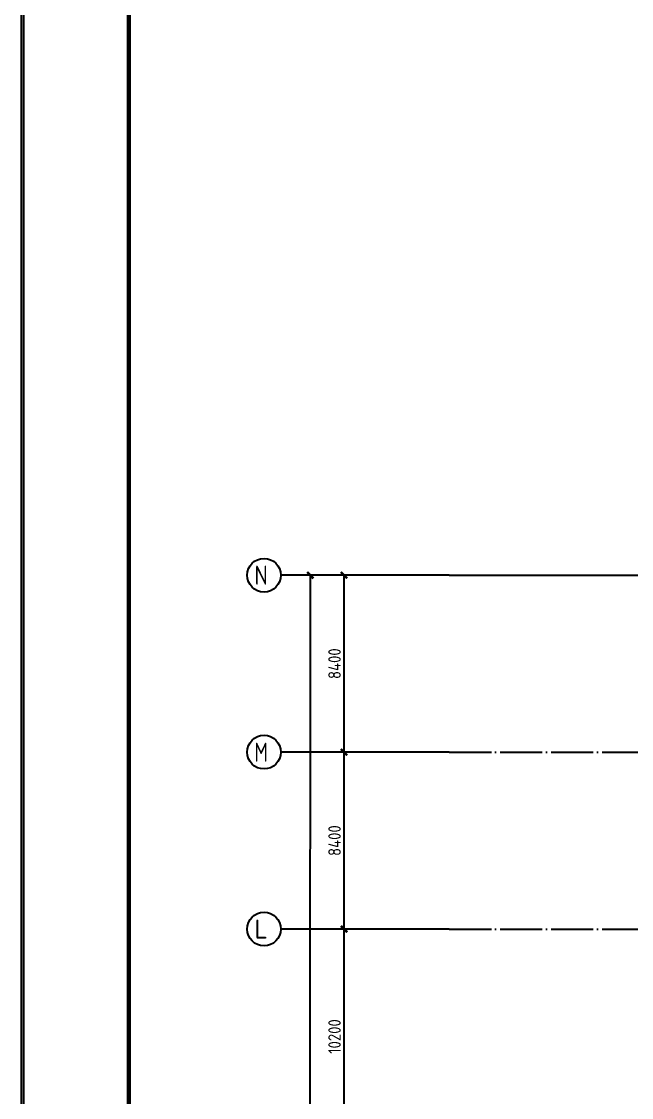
# Model space of a CAD drawing. Header units: inches. Extents: x 0 to 1813292486, y 0 to 3473589894.
# Drawn here: x 600383766 to 600412740, y 3473263223 to 3473314306 of the extents above; entities that cross this region are included whole.
import ezdxf
from ezdxf.enums import TextEntityAlignment as Align

# ---------------------------------------------------------------- set-up
doc = ezdxf.new("R2010")
doc.units = ezdxf.units.IN
doc.header["$LTSCALE"] = 1000
doc.header["$MEASUREMENT"] = 0
doc.linetypes.add('AX-MALL-GIRD-200$0$DOTE', pattern=[2.42, 2, -0.2, 0.02, -0.2])
for name, color, linetype in [('A-Anno-Note', 241, 'Continuous'), ('AX-MALL-DIM-P02$0$A-Detl-Thin', 131, 'Continuous'), ('AX-MALL-GIRD-200$0$A-Grid', 222, 'AX-MALL-GIRD-200$0$DOTE'), ('AX-MALL-GIRD-200$0$A-Grid-Iden', 11, 'Continuous'), ('AX-MALL-P02-200$0$A-Anno-Note', 241, 'Continuous'), ('AX-MALL-P02-200$0$X-Tlbk', 4, 'Continuous'), ('AX-MALL-WALL-P02$0$A-Anno-Note', 241, 'Continuous'), ('AX-MALL-WALL-P02-QT$0$A-Detl-Thin', 131, 'Continuous'), ('AX-MALL-WALL-P02-QT$0$A-Wind', 4, 'Continuous'), ('AX-MALL-ZTKD-P02$0$A-Anno-Note', 241, 'Continuous'), ('AXIS_TEXT', 7, 'Continuous'), ('MX-MALL-P02-LG$0$M-VT-DUCT-SAD', 90, 'Continuous')]:
    doc.layers.add(name, color=color, linetype=linetype)
doc.layers.add('MX-MALL-P02-LG$0$M-AUX-TO-ARCH', color=1, linetype='Continuous', plot=False)
doc.layers.add('yichutu', color=7, linetype='Continuous', true_color=0xffffff, plot=False)
doc.styles.add('AX-MALL-GIRD-200$0$_TCH_AXIS', font='gbenor.shx', dxfattribs={"bigfont": 'gbcbig.shx'})
doc.styles.add('AX-MALL-GIRD-200$0$_TCH_DIM_T3', font='gbenor.shx')
doc.styles.add('COMPLEX', font='gbenor.shx', dxfattribs={"bigfont": 'gbcbig.shx'})
doc.dimstyles.new('AX-MALL-GIRD-200$0$_TCH_ARCH&&200', dxfattribs={"dimtxt": 595, "dimasz": 300, "dimexe": 500, "dimexo": 500, "dimgap": 152.5, "dimtad": 1, "dimdec": 0, "dimzin": 0, "dimdsep": 46, "dimtxsty": 'AX-MALL-GIRD-200$0$_TCH_DIM_T3', "dimblk": 'AX-MALL-GIRD-200$0$_ArchTick', "dimcen": 0.09, "dimclrt": 7, "dimazin": 2, "dimtfac": 1, "dimtdec": 0, "dimtix": 1, "dimtmove": 2, "dimatfit": 3, "dimfxl": 500, "dimtolj": 1, "dimtzin": 0, "dimarcsym": 0})

# ---------------------------------------------------------------- blocks, each defined once
blk = doc.blocks.new('_AXISO')
blk.add_circle((0, 0), 0.5)
at = {"layer": 'AXIS_TEXT', "style": 'COMPLEX', "width": 1.041667}
blk.add_attdef('A', text='', height=0.56, dxfattribs=at).set_placement((-0.25, -0.28), (0.25, -0.28), align=Align.FIT)
blk = doc.blocks.new('AX-MALL-GIRD-200$0$_ArchTick')
at = {"color": 0, "linetype": 'ByBlock', "const_width": 0.4}
blk.add_lwpolyline([(-0.5, -0.5), (0.5, 0.5)], dxfattribs=at)
blk = doc.blocks.new('*D445')
at = {"layer": 'AX-MALL-GIRD-200$0$A-Grid-Iden', "color": 0, "lineweight": -2, "transparency": 16777216}
for p, q in [((600244444, 3473204598), (600238259, 3473206902)), ((600208426, 3473125388), (600238728, 3473206727)), ((600214143, 3473123258), (600207958, 3473125562))]:
    blk.add_line(p, q, dxfattribs=at)
at = {"layer": 'AX-MALL-GIRD-200$0$A-Grid-Iden', "color": 0, "lineweight": -2, "transparency": 16777216, "xscale": 300, "yscale": 300, "zscale": 300}
for p, rotation in [((600238728, 3473206727), 69.56816130920032), ((600208426, 3473125388), 249.5681613092003)]:
    blk.add_blockref('AX-MALL-GIRD-200$0$_ArchTick', p, dxfattribs=dict(at, rotation=rotation))
at = {"layer": 'AX-MALL-GIRD-200$0$A-Grid-Iden', "color": 7, "transparency": 16777216, "insert": (600223155, 3473166214), "char_height": 595, "attachment_point": 5, "rotation": 69.5682, "style": 'AX-MALL-GIRD-200$0$_TCH_DIM_T3'}
blk.add_mtext('\\A1;86800', dxfattribs=at)
blk = doc.blocks.new('*D455')
at = {"layer": 'AX-MALL-GIRD-200$0$A-Grid-Iden', "color": 0, "lineweight": -2, "transparency": 16777216}
for p, q in [((600238579, 3473188854), (600233894, 3473190600)), ((600230801, 3473180867), (600234362, 3473190425)), ((600235018, 3473179296), (600230333, 3473181042))]:
    blk.add_line(p, q, dxfattribs=at)
at = {"layer": 'AX-MALL-GIRD-200$0$A-Grid-Iden', "color": 0, "lineweight": -2, "transparency": 16777216, "xscale": 300, "yscale": 300, "zscale": 300}
for p, rotation in [((600234362, 3473190425), 69.56816130953177), ((600230801, 3473180867), 249.5681613095317)]:
    blk.add_blockref('AX-MALL-GIRD-200$0$_ArchTick', p, dxfattribs=dict(at, rotation=rotation))
at = {"layer": 'AX-MALL-GIRD-200$0$A-Grid-Iden', "color": 7, "transparency": 16777216, "insert": (600232160, 3473185803), "char_height": 595, "attachment_point": 5, "rotation": 69.5682, "style": 'AX-MALL-GIRD-200$0$_TCH_DIM_T3'}
blk.add_mtext('\\A1;10200', dxfattribs=at)
blk = doc.blocks.new('*D456')
at = {"layer": 'AX-MALL-GIRD-200$0$A-Grid-Iden', "color": 0, "lineweight": -2, "transparency": 16777216}
for p, q in [((600234362, 3473190425), (600237295, 3473198297)), ((600241512, 3473196726), (600236826, 3473198471)), ((600238579, 3473188854), (600233894, 3473190600))]:
    blk.add_line(p, q, dxfattribs=at)
at = {"layer": 'AX-MALL-GIRD-200$0$A-Grid-Iden', "color": 0, "lineweight": -2, "transparency": 16777216, "xscale": 300, "yscale": 300, "zscale": 300}
for p, rotation in [((600237295, 3473198297), 69.568161308897), ((600234362, 3473190425), 249.568161308897)]:
    blk.add_blockref('AX-MALL-GIRD-200$0$_ArchTick', p, dxfattribs=dict(at, rotation=rotation))
at = {"layer": 'AX-MALL-GIRD-200$0$A-Grid-Iden', "color": 7, "transparency": 16777216, "insert": (600235407, 3473194518), "char_height": 595, "attachment_point": 5, "rotation": 69.5682, "style": 'AX-MALL-GIRD-200$0$_TCH_DIM_T3'}
blk.add_mtext('\\A1;8400', dxfattribs=at)
blk = doc.blocks.new('*D457')
at = {"layer": 'AX-MALL-GIRD-200$0$A-Grid-Iden', "color": 0, "lineweight": -2, "transparency": 16777216}
for p, q in [((600244444, 3473204598), (600239758, 3473206343)), ((600237295, 3473198297), (600240227, 3473206168)), ((600241512, 3473196726), (600236826, 3473198471))]:
    blk.add_line(p, q, dxfattribs=at)
at = {"layer": 'AX-MALL-GIRD-200$0$A-Grid-Iden', "color": 0, "lineweight": -2, "transparency": 16777216, "xscale": 300, "yscale": 300, "zscale": 300}
for p, rotation in [((600240227, 3473206168), 69.56816130931563), ((600237295, 3473198297), 249.5681613093156)]:
    blk.add_blockref('AX-MALL-GIRD-200$0$_ArchTick', p, dxfattribs=dict(at, rotation=rotation))
at = {"layer": 'AX-MALL-GIRD-200$0$A-Grid-Iden', "color": 7, "transparency": 16777216, "insert": (600238339, 3473202390), "char_height": 595, "attachment_point": 5, "rotation": 69.5682, "style": 'AX-MALL-GIRD-200$0$_TCH_DIM_T3'}
blk.add_mtext('\\A1;8400', dxfattribs=at)
blk = doc.blocks.new('MX-MALL-P02-LG$0$YHJJ-P02')
at = {"layer": 'MX-MALL-P02-LG$0$M-AUX-TO-ARCH'}
blk.add_line((-189561, 11900), (-161509, 11900), dxfattribs=at)
blk = doc.blocks.new('MX-MALL-P02-LG')
at = {"layer": 'MX-MALL-P02-LG$0$M-VT-DUCT-SAD', "rotation": 339.5681613187875}
blk.add_blockref('MX-MALL-P02-LG$0$YHJJ-P02', (600418394, 3473127097), dxfattribs=at)
blk = doc.blocks.new('yct-2230-841-446111.5-168242.05-200.05-7.0')
at = {"layer": 'yichutu', "color": 7, "true_color": 0xffffff}
blk.add_lwpolyline([(0, 0), (0, 168242.05), (446111.5, 168242.05), (446111.5, 0)], close=True, dxfattribs=at)
blk = doc.blocks.new('AX-MALL-GIRD-200')
at = {"layer": 'AX-MALL-GIRD-200$0$A-Grid'}
for p, q in [((600244912.4, 3473204423), (600602808.4, 3473071096.2)), ((600241980.1, 3473196551.4), (600599876.1, 3473063224.7)), ((600239047.7, 3473188679.9), (600596943.7, 3473055353.1))]:
    blk.add_line(p, q, dxfattribs=at)
at = {"layer": 'AX-MALL-GIRD-200$0$A-Grid-Iden'}
for p, q in [((600244912.4, 3473204423), (600237415.7, 3473207215.7)), ((600241980.1, 3473196551.4), (600234483.4, 3473199344.2)), ((600239047.7, 3473188679.9), (600231551, 3473191472.6))]:
    blk.add_line(p, q, dxfattribs=at)
ref = blk.add_blockref('_AXISO', (600236666.1, 3473207495), dxfattribs=dict(at, xscale=1600, yscale=1600, zscale=1600))
ref.add_attrib('A', 'N', dxfattribs={"height": 905.1, "rotation": 339.56816, "style": 'AX-MALL-GIRD-200$0$_TCH_AXIS', "width": 0.954545}).set_placement((600236084, 3473207228.9), (600236677.7, 3473207007.7), align=Align.FIT)
ref = blk.add_blockref('_AXISO', (600233733.7, 3473199623.4), dxfattribs=dict(at, xscale=1600, yscale=1600, zscale=1600))
ref.add_attrib('A', 'M', dxfattribs={"height": 905.1, "rotation": 339.56816, "style": 'AX-MALL-GIRD-200$0$_TCH_AXIS', "width": 0.875}).set_placement((600233151.6, 3473199357.3), (600233745.3, 3473199136.2), align=Align.FIT)
ref = blk.add_blockref('_AXISO', (600230801.3, 3473191751.9), dxfattribs=dict(at, xscale=1600, yscale=1600, zscale=1600))
ref.add_attrib('A', 'L', dxfattribs={"height": 905.1, "rotation": 339.56816, "style": 'AX-MALL-GIRD-200$0$_TCH_AXIS', "width": 1.235294}).set_placement((600230219.2, 3473191485.8), (600230813, 3473191264.6), align=Align.FIT)
for base, p1, p2, picture, middle in [((600238727.7, 3473206727), (600214611.2, 3473123083.7), (600244912.4, 3473204423), '*D445', (600223155.3, 3473166214.4)), ((600240227, 3473206168.4), (600241980.1, 3473196551.4), (600244912.4, 3473204423), '*D457', (600238339.1, 3473202389.7)), ((600237294.6, 3473198296.9), (600239047.7, 3473188679.9), (600241980.1, 3473196551.4), '*D456', (600235406.7, 3473194518.2)), ((600234362.2, 3473190425.3), (600235486.9, 3473179121.6), (600239047.7, 3473188679.9), '*D455', (600232160.2, 3473185803.3))]:
    dim = blk.add_linear_dim(base=base, p1=p1, p2=p2, angle=69.56816, dimstyle='AX-MALL-GIRD-200$0$_TCH_ARCH&&200', override={"dimgap": 0}, dxfattribs=at)
    dim.commit()
    dim.dimension.update_dxf_attribs({"geometry": picture, "text_midpoint": middle, "dimtype": 129, "text_rotation": 69.56816})
blk = doc.blocks.new('AX-MALL-WALL-P02-QT')
at = {"layer": 'AX-MALL-WALL-P02-QT$0$A-Detl-Thin'}
blk.add_blockref('MX-MALL-P02-LG', (0, 0), dxfattribs=at)
at = {"layer": 'AX-MALL-WALL-P02-QT$0$A-Wind'}
blk.add_blockref('AX-MALL-GIRD-200', (0, 0), dxfattribs=at)
blk = doc.blocks.new('AX-MALL-WALL-P02')
at = {"layer": 'AX-MALL-WALL-P02$0$A-Anno-Note'}
blk.add_blockref('AX-MALL-WALL-P02-QT', (0, 0), dxfattribs=at)
blk = doc.blocks.new('AX-MALL-ZTKD-P02')
at = {"layer": 'AX-MALL-ZTKD-P02$0$A-Anno-Note'}
blk.add_blockref('AX-MALL-GIRD-200', (0, 0), dxfattribs=at)
blk = doc.blocks.new('AX-MALL-DIM-P02')
at = {"layer": 'AX-MALL-DIM-P02$0$A-Detl-Thin'}
blk.add_blockref('AX-MALL-ZTKD-P02', (0, 0), dxfattribs=at)
blk = doc.blocks.new('AX-MALL-P02-200')
at = {"layer": 'AX-MALL-P02-200$0$A-Anno-Note'}
blk.add_blockref('AX-MALL-WALL-P02', (0, 0), dxfattribs=at)
at = {"layer": 'AX-MALL-P02-200$0$X-Tlbk'}
blk.add_lwpolyline([(600182351, 3473094412), (600600292, 3472938717), (600659010, 3473096335), (600241068, 3473252031)], close=True, dxfattribs=at)
at = {"layer": 'AX-MALL-P02-200$0$X-Tlbk', "const_width": 200}
blk.add_lwpolyline([(600187735, 3473094541), (600599116, 3472941289), (600656437, 3473095159), (600245056, 3473248411)], close=True, dxfattribs=at)
at = {"layer": 'AX-MALL-P02-200$0$A-Anno-Note'}
blk.add_blockref('AX-MALL-DIM-P02', (0, 0), dxfattribs=at)

msp = doc.modelspace()

# ---------------------------------------------------------------- block references
at = {"layer": 'A-Anno-Note', "rotation": 20.43183869077545}
msp.add_blockref('AX-MALL-P02-200', (1250392459, 9048126), dxfattribs=at)

# ---------------------------------------------------------------- next in the draw order: block references
at = {"layer": 'yichutu'}
msp.add_blockref('yct-2230-841-446111.5-168242.05-200.05-7.0', (600383766, 3473163066), dxfattribs=at)

doc.saveas('drawing.dxf')
